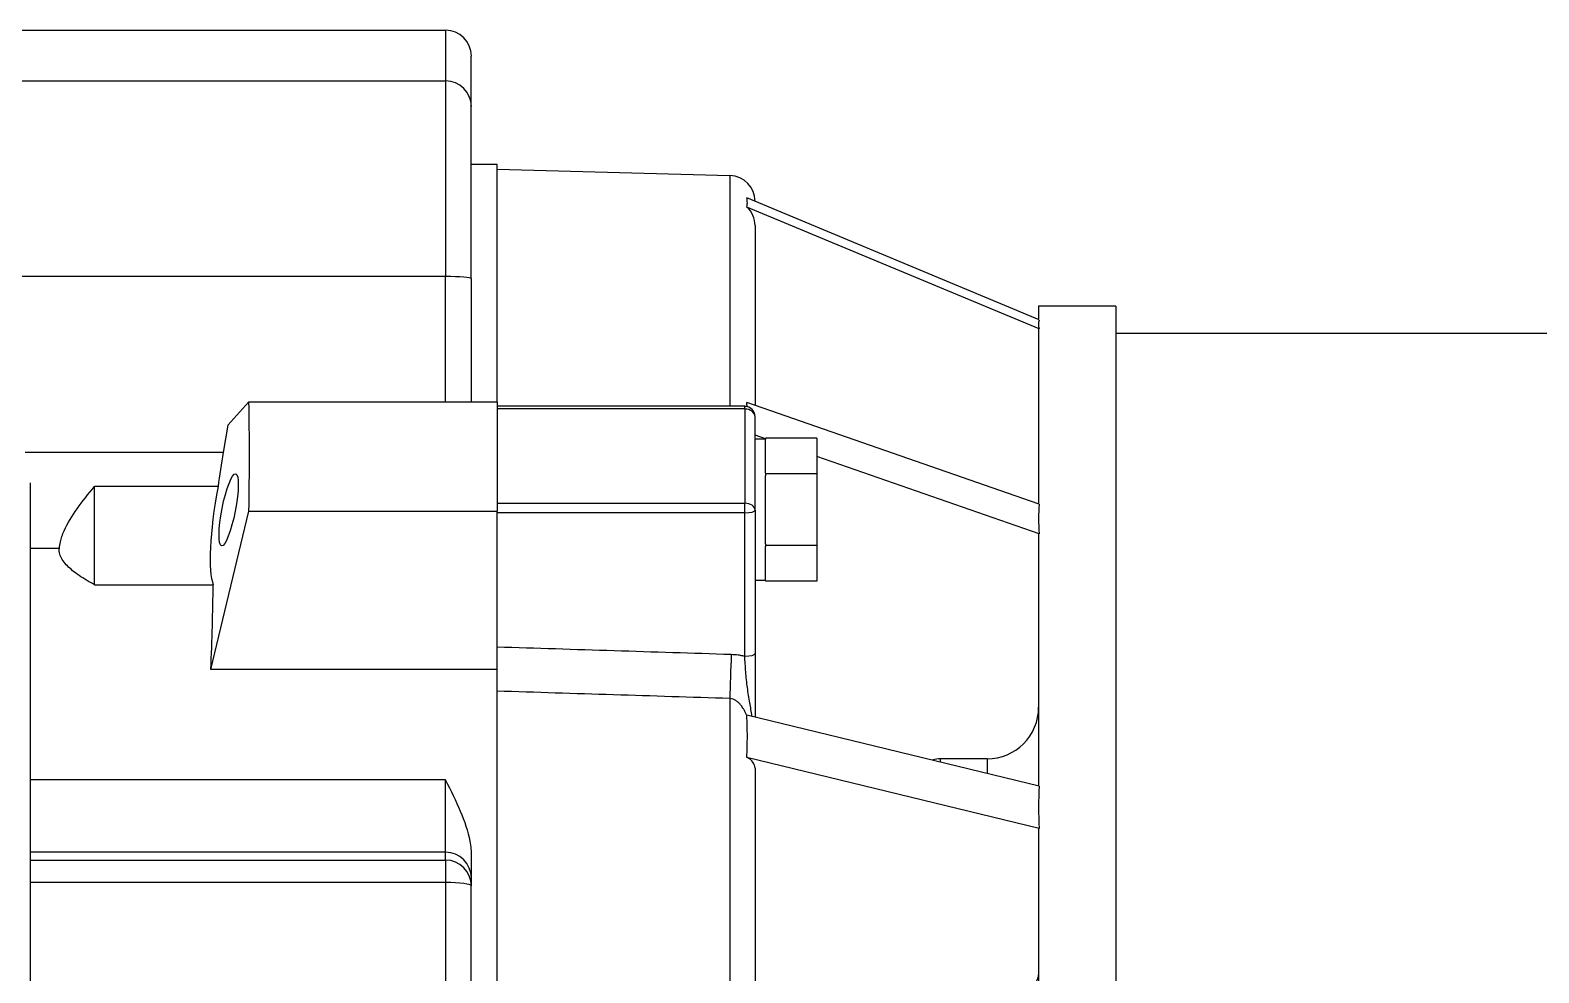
# Model space of a CAD drawing. Header units: inches. Extents: x -883 to 808, y -248 to 1051.
# Drawn here: x 278.43 to 289.94, y -118.05 to -110.86 of the extents above; entities that cross this region are included whole.
import ezdxf

# ---------------------------------------------------------------- set-up
doc = ezdxf.new("R2010")
doc.units = ezdxf.units.IN
doc.header["$MEASUREMENT"] = 0
doc.layers.get('0').update_dxf_attribs({"linetype": 'CONTINUOUS'})
doc.layers.add('EQUIPMENT - COMPRESSORS', color=41, linetype='CONTINUOUS')

# ---------------------------------------------------------------- blocks, each defined once
blk = doc.blocks.new('A$Ce5854fb8')
for p, q in [((43.404, 67.015), (52.696, 67.015)), ((52.696, 67.015), (52.696, 66.628)), ((52.892, 66.433), (52.892, 66.818)), ((46.593, 66.628), (52.696, 66.628)), ((52.696, 66.628), (52.696, 65.136)), ((52.892, 65.119), (52.892, 66.433)), ((53.089, 65.991), (52.892, 65.991)), ((53.089, 64.181), (53.089, 65.991)), ((54.866, 65.905), (53.089, 65.952)), ((54.866, 65.905), (54.866, 64.146)), ((57.226, 64.805), (54.995, 65.735)), ((57.226, 64.736), (54.995, 65.666)), ((55.058, 65.709), (55.058, 65.708)), ((55.058, 65.524), (55.058, 64.152)), ((52.696, 65.136), (46.593, 65.136)), ((52.696, 64.181), (52.696, 65.136)), ((52.892, 65.119), (52.892, 64.181)), ((57.221, 64.909), (57.221, 64.807)), ((57.812, 64.909), (57.221, 64.909)), ((57.812, 64.909), (57.812, 46.995)), ((57.226, 64.736), (57.221, 64.736)), ((57.221, 64.736), (57.221, 63.402)), ((61.124, 64.702), (57.812, 64.702)), ((51.195, 64.181), (51.035, 64.003)), ((51.195, 64.181), (53.089, 64.181)), ((53.089, 64.181), (53.089, 63.346)), ((54.979, 64.146), (53.089, 64.146)), ((53.089, 64.126), (53.089, 63.407)), ((54.979, 64.126), (53.089, 64.126)), ((54.979, 64.126), (54.979, 64.146)), ((54.979, 64.126), (54.979, 63.407)), ((57.226, 63.4), (54.995, 64.174)), ((55.058, 63.841), (55.058, 64.067)), ((51.035, 64.003), (50.999, 63.795)), ((55.137, 63.899), (55.058, 63.926)), ((55.137, 63.896), (55.058, 63.896)), ((55.137, 63.903), (55.137, 63.896)), ((55.53, 63.903), (55.137, 63.903)), ((55.137, 63.636), (55.137, 63.896)), ((55.53, 63.903), (55.53, 63.63)), ((50.999, 63.795), (49.487, 63.795)), ((55.058, 63.595), (55.058, 63.841)), ((57.226, 63.174), (55.53, 63.762)), ((49.526, 63.563), (49.526, 50.431)), ((55.058, 63.354), (55.058, 63.595)), ((55.137, 63.636), (55.137, 63.63)), ((55.137, 63.63), (55.137, 63.617)), ((55.53, 63.63), (55.137, 63.63)), ((55.137, 63.097), (55.137, 63.617)), ((55.53, 63.63), (55.53, 63.084)), ((50.96, 63.534), (50.018, 63.534)), ((50.018, 62.785), (50.018, 63.534)), ((50.906, 62.139), (51.195, 63.346)), ((51.195, 63.346), (53.089, 63.346)), ((53.089, 63.407), (54.979, 63.407)), ((53.089, 62.151), (53.089, 63.346)), ((54.979, 63.334), (53.089, 63.334)), ((54.979, 63.334), (54.979, 63.407)), ((54.979, 62.241), (54.979, 63.334)), ((55.058, 63.354), (55.058, 62.261)), ((55.137, 63.097), (55.137, 63.084)), ((57.226, 63.174), (57.221, 63.174)), ((57.221, 63.174), (57.221, 61.251)), ((49.749, 63.061), (49.526, 63.061)), ((55.137, 63.084), (55.137, 63.078)), ((55.53, 63.084), (55.137, 63.084)), ((55.137, 62.818), (55.137, 63.078)), ((55.53, 63.084), (55.53, 62.812)), ((50.018, 62.785), (50.923, 62.785)), ((55.137, 62.818), (55.058, 62.818)), ((55.137, 62.818), (55.137, 62.812)), ((55.53, 62.812), (55.137, 62.812)), ((55.058, 62.261), (55.058, 61.776)), ((53.089, 62.139), (50.906, 62.139)), ((53.089, 62.131), (53.089, 62.151)), ((53.089, 49.773), (53.089, 62.131)), ((54.866, 61.917), (54.866, 49.987)), ((57.226, 61.249), (54.995, 61.791)), ((57.226, 60.927), (54.995, 61.468)), ((55.058, 61.386), (55.058, 57.86)), ((56.473, 61.432), (56.473, 61.457)), ((56.828, 61.457), (56.473, 61.457)), ((56.828, 61.457), (56.828, 61.346)), ((52.696, 61.296), (49.526, 61.296)), ((52.696, 60.745), (52.696, 61.296)), ((57.226, 60.927), (57.221, 60.927)), ((57.221, 60.927), (57.221, 57.701)), ((52.696, 60.745), (49.526, 60.745)), ((49.526, 60.685), (52.696, 60.685)), ((52.696, 60.685), (52.696, 60.745)), ((52.696, 60.685), (52.696, 60.514)), ((52.892, 60.716), (52.892, 60.548)), ((52.696, 60.514), (49.526, 60.514)), ((52.696, 60.514), (52.696, 51.384)), ((52.892, 60.548), (52.892, 60.488)), ((52.892, 51.41), (52.892, 60.488))]:
    blk.add_line(p, q)
for centre, radius, start, end in [((52.696, 66.818), 0.197, 0, 90), ((54.861, 65.709), 0.197, 0, 88.5), ((54.979, 64.067), 0.0787, 0, 90), ((56.828, 61.851), 0.394, 270, 0), ((56.473, 61.26), 0.197, 90, 108.1569)]:
    blk.add_arc(centre, radius, start, end)
for centre, major_axis, ratio, start_param, end_param in [((52.696, 66.433), (0.197, 0), 0.989068, 0, 1.570796), ((54.861, 65.524), (-0.197, 0), 0.985003, 3.141272, 3.96338), ((52.696, 65.119), (0.197, 0), 0.087156, 0, 1.570796), ((78.383, 55.952), (-21.155, 8.858), 0.062574, 0.004217, 0.048176), ((48.235, 55.952), (-2.17, -11.056), 0.182676, 2.338625, 2.445438), ((54.979, 64.067), (0.0787, 0), 0.738836, 0, 1.570796), ((51.242, 63.898), (-0.232, -1.18), 0.182676, 4.835492, 5.061259), ((51.11, 63.538), (-0.154, -0.787), 0.182676, 4.753402, 6.020923), ((54.979, 63.354), (0.0787, 0), 0.673885, 0, 1.570796), ((54.979, 63.354), (0.0787, 0), 0.258819, 4.712389, 6.283185), ((78.383, 55.952), (-21.096, 7.718), 0.215439, 0.056673, 0.100632), ((48.235, 55.952), (-1.969, -10.033), 0.182676, 2.270706, 2.355298), ((54.876, 62.153), (-0.013, -0.393), 0.008617, 4.450728, 5.355451), ((54.979, 62.261), (0.0787, 0), 0.258819, 4.712389, 6.283185), ((54.861, 61.386), (-0.197, 0), 0.57369, 3.141588, 3.963696), ((78.383, 55.952), (-21.079, 5.767), 0.325109, 0.066738, 0.110697), ((52.696, 60.548), (0.197, 0), 0.99863, 0, 1.570796), ((52.696, 60.488), (0.197, 0), 0.99863, 0, 1.570796), ((52.696, 60.488), (0.197, 0), 0.128742, 0, 1.570796)]:
    blk.add_ellipse(centre, major_axis=major_axis, ratio=ratio, start_param=start_param, end_param=end_param)
blk.add_ellipse((51.041, 63.357), major_axis=(-0.054, -0.275), ratio=0.182676)
for points, knots in [([(54.995, 65.666), (54.998, 65.677), (54.999, 65.688), (54.999, 65.699), (54.999, 65.71), (54.998, 65.722), (54.995, 65.735)], [-0.4760377, -0.4760377, -0.4760377, -0.4760377, 0, 0, 0, 0.4760377, 0.4760377, 0.4760377, 0.4760377]), ([(49.749, 63.061), (49.75, 63.078), (49.753, 63.095), (49.763, 63.139), (49.773, 63.168), (49.811, 63.254), (49.847, 63.312), (49.923, 63.42), (49.969, 63.477), (50.018, 63.534)], [6.364902, 6.364902, 6.364902, 6.364902, 6.537883, 6.537883, 6.806022, 6.806022, 7.3423, 7.3423, 7.895633, 7.895633, 7.895633, 7.895633]), ([(50.018, 62.785), (49.997, 62.797), (49.977, 62.808), (49.917, 62.843), (49.88, 62.868), (49.822, 62.916), (49.796, 62.94), (49.759, 62.994), (49.748, 63.023), (49.748, 63.054), (49.748, 63.058), (49.749, 63.061)], [-11.428079, -11.428079, -11.428079, -11.428079, -11.244307, -11.244307, -10.874161, -10.874161, -10.574671, -10.574671, -10.275181, -10.275181, -10.237835, -10.237835, -10.237835, -10.237835]), ([(54.876, 62.255), (54.894, 62.254), (54.911, 62.253), (54.928, 62.251), (54.934, 62.25), (54.939, 62.249), (54.944, 62.248), (54.956, 62.246), (54.968, 62.243), (54.979, 62.241)], [0, 0, 0, 0, 0.001327729, 0.001327729, 0.001327729, 0.001740223, 0.001740223, 0.001740223, 0.002655458, 0.002655458, 0.002655458, 0.002655458]), ([(55.034, 61.782), (55.029, 61.816), (55.024, 61.849), (55.012, 61.922), (55.005, 61.961), (54.997, 62.02), (54.995, 62.04), (54.99, 62.08), (54.989, 62.101), (54.984, 62.161), (54.981, 62.201), (54.979, 62.241)], [0.00035845, 0.00035845, 0.00035845, 0.00035845, 0.00310203, 0.00310203, 0.00620407, 0.00620407, 0.00775509, 0.00775509, 0.0093061, 0.0093061, 0.01240814, 0.01240814, 0.01240814, 0.01240814]), ([(54.995, 61.788), (54.992, 61.795), (54.989, 61.802), (54.986, 61.808), (54.982, 61.816), (54.978, 61.823), (54.974, 61.831), (54.972, 61.833), (54.971, 61.836), (54.969, 61.838), (54.964, 61.847), (54.958, 61.856), (54.951, 61.864), (54.95, 61.866), (54.948, 61.868), (54.947, 61.869), (54.942, 61.875), (54.937, 61.88), (54.932, 61.886), (54.931, 61.886), (54.931, 61.886), (54.931, 61.887), (54.928, 61.889), (54.924, 61.892), (54.921, 61.895), (54.918, 61.897), (54.915, 61.899), (54.912, 61.901), (54.911, 61.902), (54.911, 61.902), (54.911, 61.902), (54.904, 61.906), (54.897, 61.91), (54.89, 61.912), (54.89, 61.912), (54.889, 61.913), (54.889, 61.913), (54.882, 61.915), (54.874, 61.917), (54.866, 61.917)], [0, 0, 0, 0, 0.000582122, 0.000582122, 0.000582122, 0.001231656, 0.001231656, 0.001231656, 0.001470444, 0.001470444, 0.001470444, 0.002293332, 0.002293332, 0.002293332, 0.002463311, 0.002463311, 0.002463311, 0.003046004, 0.003046004, 0.003046004, 0.003079139, 0.003079139, 0.003079139, 0.003394936, 0.003394936, 0.003394936, 0.003694967, 0.003694967, 0.003694967, 0.003726585, 0.003726585, 0.003726585, 0.004310795, 0.004310795, 0.004310795, 0.004343367, 0.004343367, 0.004343367, 0.004926622, 0.004926622, 0.004926622, 0.004926622]), ([(54.995, 61.791), (54.995, 61.79), (54.995, 61.79), (54.995, 61.789), (54.995, 61.789), (54.995, 61.788)], [-0.008949319, -0.008949319, -0.008949319, -0.008949319, -0.004441374, -0.004441374, -0.000006237, -0.000006237, -0.000006237, -0.000006237]), ([(54.995, 61.468), (54.998, 61.523), (54.999, 61.578), (54.999, 61.629), (54.999, 61.679), (54.998, 61.733), (54.995, 61.788)], [-0.4760377, -0.4760377, -0.4760377, -0.4760377, 0, 0, 0, 0.4677597, 0.4677597, 0.4677597, 0.4677597]), ([(52.696, 61.296), (52.696, 61.296), (52.696, 61.295), (52.777, 61.136), (52.853, 60.981), (52.889, 60.788), (52.893, 60.751), (52.892, 60.716)], [-0.002354, -0.002354, -0.002354, -0.002354, 0, 0, 1.557231, 1.557231, 1.976867, 1.976867, 1.976867, 1.976867]), ([(57.221, 59.828), (57.221, 59.814), (57.219, 59.799), (57.209, 59.769), (57.201, 59.755), (57.182, 59.729), (57.17, 59.715), (57.14, 59.69), (57.123, 59.678), (57.089, 59.659), (57.068, 59.649), (57.024, 59.632), (57.001, 59.625), (56.963, 59.616), (56.947, 59.613), (56.929, 59.61)], [1.481239, 1.481239, 1.481239, 1.481239, 1.666457, 1.666457, 1.851675, 1.851675, 2.036858, 2.036858, 2.222042, 2.222042, 2.407178, 2.407178, 2.592315, 2.592315, 2.717191, 2.717191, 2.717191, 2.717191])]:
    blk.add_open_spline(points, degree=3, knots=knots)
for points in [[(54.997, 64.144), (54.996, 64.154), (54.996, 64.164), (54.995, 64.174)], [(53.089, 62.312), (53.685, 62.293), (54.281, 62.274), (54.876, 62.255)], [(54.866, 61.917), (54.274, 61.936), (53.682, 61.955), (53.089, 61.973)]]:
    blk.add_open_spline(points, degree=3)

msp = doc.modelspace()

# ---------------------------------------------------------------- block references
at = {"layer": 'EQUIPMENT - COMPRESSORS'}
msp.add_blockref('A$Ce5854fb8', (228.90563, -177.87785), dxfattribs=at)

doc.saveas('drawing.dxf')
